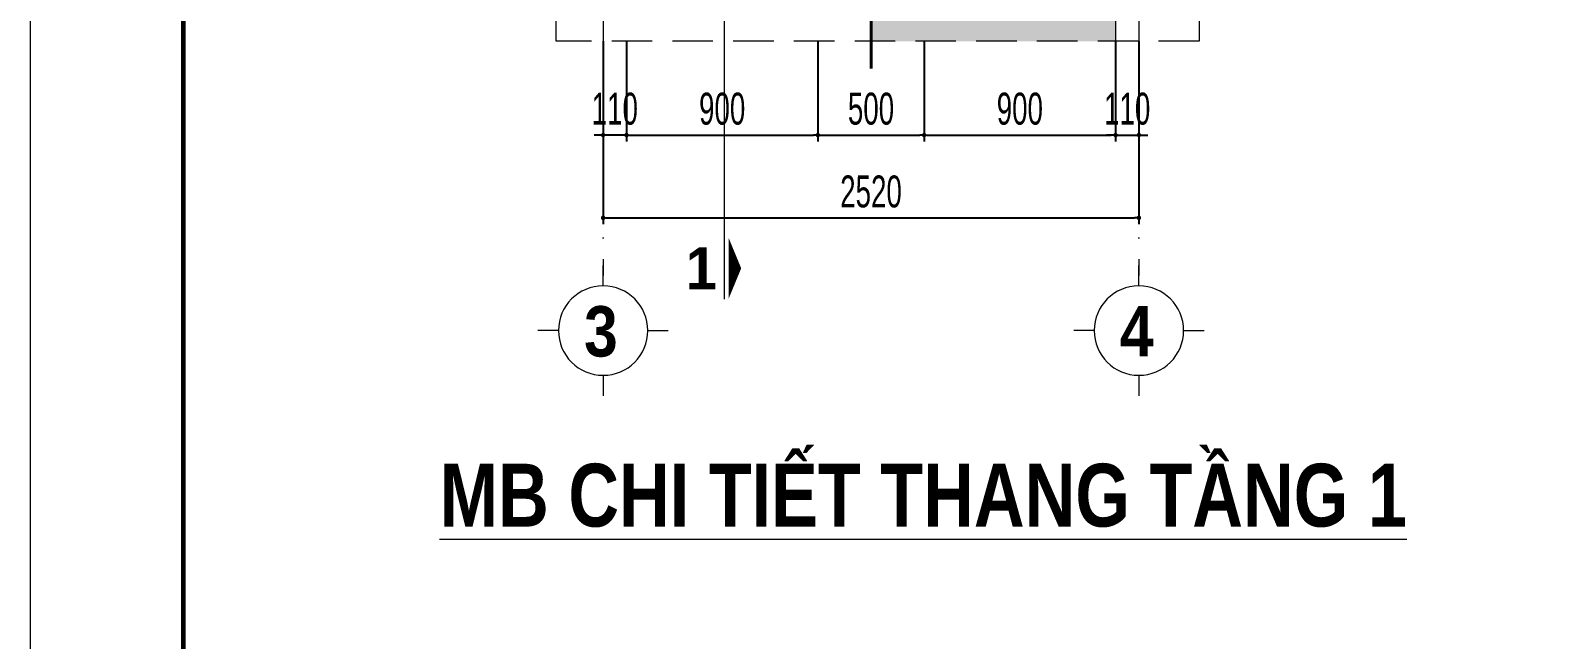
# Model space of a CAD drawing. Header units: millimetres. Extents: x 2565303 to 2664360, y -865723 to -262051.
# Drawn here: x 2628816 to 2635971, y -667699 to -664836 of the extents above; entities that cross this region are included whole.
import ezdxf
from ezdxf.enums import TextEntityAlignment as Align

# ---------------------------------------------------------------- set-up
doc = ezdxf.new("R2010")
doc.units = ezdxf.units.MM
doc.header["$LTSCALE"] = 10
doc.header["$MEASUREMENT"] = 0
doc.linetypes.add('DASHDOT', pattern=[1, 0.5, -0.25, 0, -0.25])
doc.linetypes.add('HIDDEN', pattern=[9.525, 6.35, -3.175])
doc.layers.get('0').update_dxf_attribs({"linetype": 'CONTINUOUS'})
doc.layers.get('DEFPOINTS').update_dxf_attribs({"color": 10, "linetype": 'CONTINUOUS'})
for name, color, linetype, lineweight in [('-thay1', 7, 'CONTINUOUS', 18), ('LC Dim', 8, 'CONTINUOUS', 13), ('LC Hatch', 252, 'CONTINUOUS', 5), ('LC ISO', 153, 'CONTINUOUS', 13), ('LC Khac', 4, 'CONTINUOUS', 9), ('LC MANH DUT', 35, 'HIDDEN', 5), ('LC Net dam2', 6, 'CONTINUOUS', 40), ('LC Net manh', 250, 'CONTINUOUS', 5), ('LC Net truc', 134, 'DASHDOT', 5), ('LC Text1', 20, 'CONTINUOUS', 13), ('LC Text2', 7, 'CONTINUOUS', 13)]:
    doc.layers.add(name, color=color, linetype=linetype, lineweight=lineweight)
doc.layers.add('Khungten_LCDI', color=7, linetype='CONTINUOUS')
doc.layers.add('M3', color=3, linetype='CONTINUOUS')
doc.styles.add('HOATBIF', font='hoatbif.shx', dxfattribs={"width": 0.65})
doc.styles.add('Khungten', font='', dxfattribs={"width": 0.9, "height": 5000})
doc.styles.add('LC 1', font='')
doc.styles.add('LC3', font='', dxfattribs={"width": 0.8})
doc.styles.add('Title', font='', dxfattribs={"width": 0.8})
doc.styles.get('Khungten').set_extended_font_data('.VnAvantH')
doc.styles.get('LC 1').set_extended_font_data('.VnAvantH', bold=True)
doc.styles.get('LC3').set_extended_font_data('.VnArialH', bold=True)
doc.styles.get('Title').set_extended_font_data('.VnBlackH')
doc.dimstyles.new('1-100 (1-60)', dxfattribs={"dimscale": 60, "dimtxt": 2.5, "dimasz": 0.35, "dimexe": 0.5, "dimexo": 0, "dimgap": 0.8, "dimtad": 1, "dimdec": 0, "dimzin": 0, "dimdsep": 46, "dimtxsty": 'HOATBIF', "dimblk1": 'DOT', "dimblk2": 'DOT', "dimsah": 1, "dimcen": -1, "dimdle": 1, "dimclrd": 256, "dimclre": 256, "dimclrt": 4, "dimadec": 3, "dimazin": 2, "dimtfac": 0.333333, "dimtdec": 0, "dimtix": 1, "dimtmove": 2, "dimatfit": 3, "dimldrblk": 'DOT', "dimfxl": 1, "dimtvp": 0.833333, "dimtolj": 1, "dimtzin": 0, "dimarcsym": 0})

# ---------------------------------------------------------------- blocks, each defined once
blk = doc.blocks.new('DOT')
at = {"layer": 'M3', "color": 0, "linetype": 'ByBlock'}
blk.add_line((-0.5, 0), (-1, 0), dxfattribs=at)
at = {"layer": 'M3', "color": 0, "linetype": 'ByBlock', "const_width": 0.5}
blk.add_lwpolyline([(-0.25, 0, 1), (0.25, 0, 1)], format="xyb", close=True, dxfattribs=at)
blk = doc.blocks.new('*D716')
at = {"layer": 'DEFPOINTS', "color": 0, "transparency": 16777216}
for p in [(2631620, -664887.1), (2632520, -664887.1), (2632520, -665327.9)]:
    blk.add_point(p, dxfattribs=at)
at = {"layer": 'LC Dim', "lineweight": -2, "transparency": 16777216}
for p, q in [((2631620, -664887.1), (2631620, -665357.9)), ((2632520, -664887.1), (2632520, -665357.9)), ((2631641, -665327.9), (2632499, -665327.9))]:
    blk.add_line(p, q, dxfattribs=at)
at = {"layer": 'LC Dim', "lineweight": -2, "transparency": 16777216, "xscale": 21, "yscale": 21, "zscale": 21, "rotation": 180}
blk.add_blockref('DOT', (2631620, -665327.9), dxfattribs=at)
at = {"layer": 'LC Dim', "lineweight": -2, "transparency": 16777216, "xscale": 21, "yscale": 21, "zscale": 21}
blk.add_blockref('DOT', (2632520, -665327.9), dxfattribs=at)
at = {"layer": 'LC Dim', "color": 4, "transparency": 16777216, "insert": (2632070, -665204.9), "char_height": 150, "attachment_point": 5, "style": 'HOATBIF'}
blk.add_mtext('\\A1;900', dxfattribs=at)
blk = doc.blocks.new('*D717')
at = {"layer": 'DEFPOINTS', "color": 0, "transparency": 16777216}
for p in [(2632520, -664887.1), (2633020, -664887.1), (2633020, -665327.9)]:
    blk.add_point(p, dxfattribs=at)
at = {"layer": 'LC Dim', "lineweight": -2, "transparency": 16777216}
for p, q in [((2632520, -664887.1), (2632520, -665357.9)), ((2633020, -664887.1), (2633020, -665357.9)), ((2632541, -665327.9), (2632999, -665327.9))]:
    blk.add_line(p, q, dxfattribs=at)
at = {"layer": 'LC Dim', "lineweight": -2, "transparency": 16777216, "xscale": 21, "yscale": 21, "zscale": 21, "rotation": 180}
blk.add_blockref('DOT', (2632520, -665327.9), dxfattribs=at)
at = {"layer": 'LC Dim', "lineweight": -2, "transparency": 16777216, "xscale": 21, "yscale": 21, "zscale": 21}
blk.add_blockref('DOT', (2633020, -665327.9), dxfattribs=at)
at = {"layer": 'LC Dim', "color": 4, "transparency": 16777216, "insert": (2632770, -665204.9), "char_height": 150, "attachment_point": 5, "style": 'HOATBIF'}
blk.add_mtext('\\A1;500', dxfattribs=at)
blk = doc.blocks.new('*D718')
at = {"layer": 'DEFPOINTS', "color": 0, "transparency": 16777216}
for p in [(2633020, -664887.1), (2633920, -664887.1), (2633920, -665327.9)]:
    blk.add_point(p, dxfattribs=at)
at = {"layer": 'LC Dim', "lineweight": -2, "transparency": 16777216}
for p, q in [((2633020, -664887.1), (2633020, -665357.9)), ((2633920, -664887.1), (2633920, -665357.9)), ((2633041, -665327.9), (2633899, -665327.9))]:
    blk.add_line(p, q, dxfattribs=at)
at = {"layer": 'LC Dim', "lineweight": -2, "transparency": 16777216, "xscale": 21, "yscale": 21, "zscale": 21, "rotation": 180}
blk.add_blockref('DOT', (2633020, -665327.9), dxfattribs=at)
at = {"layer": 'LC Dim', "lineweight": -2, "transparency": 16777216, "xscale": 21, "yscale": 21, "zscale": 21}
blk.add_blockref('DOT', (2633920, -665327.9), dxfattribs=at)
at = {"layer": 'LC Dim', "color": 4, "transparency": 16777216, "insert": (2633470, -665204.9), "char_height": 150, "attachment_point": 5, "style": 'HOATBIF'}
blk.add_mtext('\\A1;900', dxfattribs=at)
blk = doc.blocks.new('*D719')
at = {"layer": 'DEFPOINTS', "color": 0, "transparency": 16777216}
for p in [(2633920, -664887.1), (2634030, -664887.1), (2634030, -665327.9)]:
    blk.add_point(p, dxfattribs=at)
at = {"layer": 'LC Dim', "lineweight": -2, "transparency": 16777216}
for p, q in [((2633920, -664887.1), (2633920, -665357.9)), ((2634030, -664887.1), (2634030, -665357.9)), ((2633899, -665327.9), (2633878, -665327.9)), ((2633920, -665327.9), (2634030, -665327.9)), ((2634051, -665327.9), (2634072, -665327.9))]:
    blk.add_line(p, q, dxfattribs=at)
at = {"layer": 'LC Dim', "lineweight": -2, "transparency": 16777216, "xscale": 21, "yscale": 21, "zscale": 21}
blk.add_blockref('DOT', (2633920, -665327.9), dxfattribs=at)
at = {"layer": 'LC Dim', "lineweight": -2, "transparency": 16777216, "xscale": 21, "yscale": 21, "zscale": 21, "rotation": 180}
blk.add_blockref('DOT', (2634030, -665327.9), dxfattribs=at)
at = {"layer": 'LC Dim', "color": 4, "transparency": 16777216, "insert": (2633975, -665204.9), "char_height": 150, "attachment_point": 5, "style": 'HOATBIF'}
blk.add_mtext('\\A1;110', dxfattribs=at)
blk = doc.blocks.new('*D720')
at = {"layer": 'DEFPOINTS', "color": 0, "transparency": 16777216}
for p in [(2631510, -664887.1), (2631620, -664887.1), (2631510, -665327.9)]:
    blk.add_point(p, dxfattribs=at)
at = {"layer": 'LC Dim', "lineweight": -2, "transparency": 16777216}
for p, q in [((2631510, -664887.1), (2631510, -665357.9)), ((2631620, -664887.1), (2631620, -665357.9)), ((2631489, -665327.9), (2631468, -665327.9)), ((2631620, -665327.9), (2631510, -665327.9)), ((2631641, -665327.9), (2631662, -665327.9))]:
    blk.add_line(p, q, dxfattribs=at)
at = {"layer": 'LC Dim', "lineweight": -2, "transparency": 16777216, "xscale": 21, "yscale": 21, "zscale": 21}
blk.add_blockref('DOT', (2631510, -665327.9), dxfattribs=at)
at = {"layer": 'LC Dim', "lineweight": -2, "transparency": 16777216, "xscale": 21, "yscale": 21, "zscale": 21, "rotation": 180}
blk.add_blockref('DOT', (2631620, -665327.9), dxfattribs=at)
at = {"layer": 'LC Dim', "color": 4, "transparency": 16777216, "insert": (2631565, -665204.9), "char_height": 150, "attachment_point": 5, "style": 'HOATBIF'}
blk.add_mtext('\\A1;110', dxfattribs=at)
blk = doc.blocks.new('*D721')
at = {"layer": 'DEFPOINTS', "color": 0, "transparency": 16777216}
for p in [(2631510, -664887.1), (2634030, -664887.1), (2634030, -665717)]:
    blk.add_point(p, dxfattribs=at)
at = {"layer": 'LC Dim', "lineweight": -2, "transparency": 16777216}
for p, q in [((2631510, -664887.1), (2631510, -665747)), ((2634030, -664887.1), (2634030, -665747)), ((2631531, -665717), (2634009, -665717))]:
    blk.add_line(p, q, dxfattribs=at)
at = {"layer": 'LC Dim', "lineweight": -2, "transparency": 16777216, "xscale": 21, "yscale": 21, "zscale": 21, "rotation": 180}
blk.add_blockref('DOT', (2631510, -665717), dxfattribs=at)
at = {"layer": 'LC Dim', "lineweight": -2, "transparency": 16777216, "xscale": 21, "yscale": 21, "zscale": 21}
blk.add_blockref('DOT', (2634030, -665717), dxfattribs=at)
at = {"layer": 'LC Dim', "color": 4, "transparency": 16777216, "insert": (2632770, -665594), "char_height": 150, "attachment_point": 5, "style": 'HOATBIF'}
blk.add_mtext('\\A1;2520', dxfattribs=at)
blk = doc.blocks.new('TTRUC')
at = {"layer": 'LC ISO'}
for p, q in [((0, 6.95), (0, 10.13)), ((-6.95, 0), (-10.13, 0)), ((6.95, 0), (10.13, 0)), ((0, -6.95), (0, -10.13))]:
    blk.add_line(p, q, dxfattribs=at)
at = {"layer": 'LC Net manh'}
blk.add_circle((0, 0), 6.95, dxfattribs=at)
blk = doc.blocks.new('lcdi fix')
at = {"layer": 'DEFPOINTS', "lineweight": 0}
blk.add_lwpolyline([(-1200, -14850), (-1200, 14850), (40800, 14850), (40800, -14850)], close=True, dxfattribs=at)
at = {"layer": 'Khungten_LCDI', "color": 5, "lineweight": 60}
blk.add_lwpolyline([(0, -14650), (0, 14650), (40600, 14650), (40600, -14650)], close=True, dxfattribs=at)
at = {"color": 7, "style": 'Khungten', "width": 0.8}
for tag, p in [('REVISION', (39499, -10746)), ('NGAYHT', (39546, -11609))]:
    blk.add_attdef(tag, text='', height=200, dxfattribs=at).set_placement(p, align=Align.CENTER)
at = {"layer": 'LC Text1', "style": 'Title', "width": 1.485915}
for tag, p, p2 in [('TENBANVE1', (36913, -8886), (40339, -8886)), ('TENBANVE2', (36913, -9562), (40339, -9562))]:
    blk.add_attdef(tag, text='', height=250, dxfattribs=at).set_placement(p, p2, align=Align.FIT)
at = {"layer": 'LC Text1', "style": 'Title', "width": 0.7}
blk.add_attdef('SOBANVE', text='', height=250, dxfattribs=at).set_placement((39562, -13896), align=Align.CENTER)
blk = doc.blocks.new('TIEUDE1')
at = {"layer": 'LC Text2', "color": 7, "style": 'LC 1'}
blk.add_attdef('TIªU§Ò', text='', height=5, dxfattribs=at).set_placement((0, 0), align=Align.BOTTOM_CENTER)
blk.add_attdef('TL', text='', height=3, dxfattribs=at).set_placement((0, -2), align=Align.TOP_CENTER)

msp = doc.modelspace()

# ---------------------------------------------------------------- hatches: boundary and pattern name
at = {"layer": 'LC Hatch'}
h = msp.add_hatch(dxfattribs=at)
h.set_pattern_fill('DOTS', color=256, scale=500, style=0)
h.set_pattern_definition([(0, (-42008.77, 10638.31), (15.625, 31.25), [0, -31.25])])
h.paths.add_polyline_path([(2633463.2, -664697.5), (2633677.4, -664697.5), (2633570.3, -664785.6)], flags=16)
h.paths.add_polyline_path([(2633920, -664419), (2633020, -664419), (2632770, -664419), (2632770, -664586.9), (2632838, -664586.9), (2632701.9, -664690.3), (2632770, -664690.3), (2632770, -664887.1), (2633920, -664887.1), (2633920, -664679)])
h.paths.add_polyline_path([(2633920, -662669), (2633470, -662669), (2633470, -664419), (2633920, -664419)])
h.paths.add_polyline_path([(2633470, -662669), (2633020, -662669), (2633020, -664419), (2633470, -664419)])
h.paths.add_polyline_path([(2633920, -661769), (2633470, -662219), (2633470, -662669), (2633920, -662669)])
h.paths.add_polyline_path([(2633470, -662219), (2633020, -662669), (2633470, -662669)], flags=17)
h.paths.add_polyline_path([(2633470, -662219), (2633020, -662219), (2633020, -662669)])
h.paths.add_polyline_path([(2633920, -661769), (2633020, -661769), (2633020, -662219), (2633470, -662219)])
h.paths.add_polyline_path([(2633020, -661769), (2632520, -661769), (2632520, -662219), (2633020, -662219)])
h.paths.add_polyline_path([(2633020, -662219), (2632520, -662219), (2632520, -662669), (2633020, -662669)])
h.paths.add_polyline_path([(2632520, -662219), (2632070, -662219), (2632520, -662669)])
h.paths.add_polyline_path([(2632520, -661769), (2631620, -661769), (2632070, -662219), (2632520, -662219)])
h.paths.add_polyline_path([(2632070, -662219), (2632070, -662669), (2632520, -662669)])
h.paths.add_polyline_path([(2632070, -662219), (2631620, -661769), (2631620, -662669), (2632070, -662669)])
h.paths.add_polyline_path([(2632520, -662669), (2632070, -662669), (2632070, -664169), (2632520, -664169)])
h.paths.add_polyline_path([(2632070, -662669), (2631620, -662669), (2631620, -664169), (2632070, -664169)])
edge = h.paths.add_edge_path()
edge.add_line((2632070, -664169), (2631620, -664169))
edge.add_line((2631620, -664169), (2631620, -664419))
edge.add_line((2631620, -664419), (2632031, -664419))
edge.add_arc((2632070, -664419), 38.9, 90, 180, ccw=False)
edge.add_line((2632070, -664380.1), (2632070, -664169))
edge = h.paths.add_edge_path()
edge.add_line((2632520, -664169), (2632070, -664169))
edge.add_line((2632070, -664169), (2632070, -664380.1))
edge.add_arc((2632070, -664419), 38.9, 0, 90, ccw=False)
edge.add_line((2632108.9, -664419), (2632520, -664419))
edge.add_line((2632520, -664419), (2632520, -664169))

# ---------------------------------------------------------------- linework, layer by layer
at = {"layer": '-thay1'}
msp.add_line((2633920, -664679), (2633920, -664887.1), dxfattribs=at)
at = {"layer": 'LC Khac', "color": 1, "ltscale": 2}
msp.add_line((2632079.1, -665808.4), (2632079.1, -666099.7), dxfattribs=at)
msp.add_lwpolyline([(2632159.5, -665954.1, 0, 282.9, 0), (2632101, -665954.1, 165, 165, 0)], format="xyseb", dxfattribs=at)
at = {"layer": 'LC MANH DUT', "ltscale": 200}
msp.add_line((2632079.1, -660658.3), (2632079.1, -665907.3), dxfattribs=at)
at = {"layer": 'LC MANH DUT', "ltscale": 3}
msp.add_lwpolyline([(2631289.8, -661362.7), (2634312.7, -661362.7), (2634312.7, -664887.1), (2631289.8, -664887.1)], close=True, dxfattribs=at)
at = {"layer": 'LC Net dam2'}
msp.add_line((2632770, -664690.3), (2632770, -665015.2), dxfattribs=at)
at = {"layer": 'LC Net truc', "ltscale": 40}
for p, q in [((2631510, -660310.2), (2631510, -665988.7)), ((2634030, -660310.2), (2634030, -665988.7))]:
    msp.add_line(p, q, dxfattribs=at)

# ---------------------------------------------------------------- block references
at = {"layer": '-thay1', "xscale": 0.6000000155627276, "yscale": 0.6000000155627276, "zscale": 0.6000000155627276}
msp.add_blockref('lcdi fix', (2629536.4, -668410.5), dxfattribs=at)
at = {"layer": 'LC ISO', "xscale": -30.23532588053513, "yscale": 30.23532588053513, "zscale": 30.23532588053494}
for p in [(2631510, -666246.9), (2634030, -666246.9)]:
    msp.add_blockref('TTRUC', p, dxfattribs=at)
at = {"layer": 'LC Text2'}
ref = msp.add_blockref('TIEUDE1', (2633015.6, -667256.7), dxfattribs=dict(at, xscale=60, yscale=60, zscale=60))
ref.add_attrib('TIªU§Ò', '%%Umb chi tiÕt thang tÇng 1', dxfattribs={"color": 7, "height": 295.465, "style": 'LC3', "width": 0.8}).set_placement((2633015.6, -667256.7), align=Align.BOTTOM_CENTER)

# ---------------------------------------------------------------- texts
at = {"ltscale": 2, "style": 'LC 1'}
msp.add_attdef('1', text='A', height=198, dxfattribs=at).set_placement((2631972, -665954.1), align=Align.MIDDLE_CENTER)
at = {"layer": 'LC Text1', "ltscale": 0.2, "style": 'LC 1', "width": 0.9}
for s, p in [('3', (2631499.7, -666439.5)), ('4', (2634019.7, -666439.5))]:
    msp.add_text(s, height=236.7, dxfattribs=at).set_placement(p, align=Align.BOTTOM_CENTER)

# ---------------------------------------------------------------- dimensions: what is measured, and where the dimension line sits
at = {"layer": 'LC Dim'}
for base, p1, p2, picture, middle in [((2631510, -665327.9), (2631620, -664887.1), (2631510, -664887.1), '*D720', (2631565, -665204.9)), ((2634030, -665717), (2631510, -664887.1), (2634030, -664887.1), '*D721', (2632770, -665594)), ((2632520, -665327.9), (2631620, -664887.1), (2632520, -664887.1), '*D716', (2632070, -665204.9)), ((2633020, -665327.9), (2632520, -664887.1), (2633020, -664887.1), '*D717', (2632770, -665204.9)), ((2633920, -665327.9), (2633020, -664887.1), (2633920, -664887.1), '*D718', (2633470, -665204.9)), ((2634030, -665327.9), (2633920, -664887.1), (2634030, -664887.1), '*D719', (2633975, -665204.9))]:
    dim = msp.add_linear_dim(base=base, p1=p1, p2=p2, dimstyle='1-100 (1-60)', dxfattribs=at)
    dim.commit()
    dim.dimension.update_dxf_attribs({"geometry": picture, "text_midpoint": middle})

doc.saveas('drawing.dxf')
